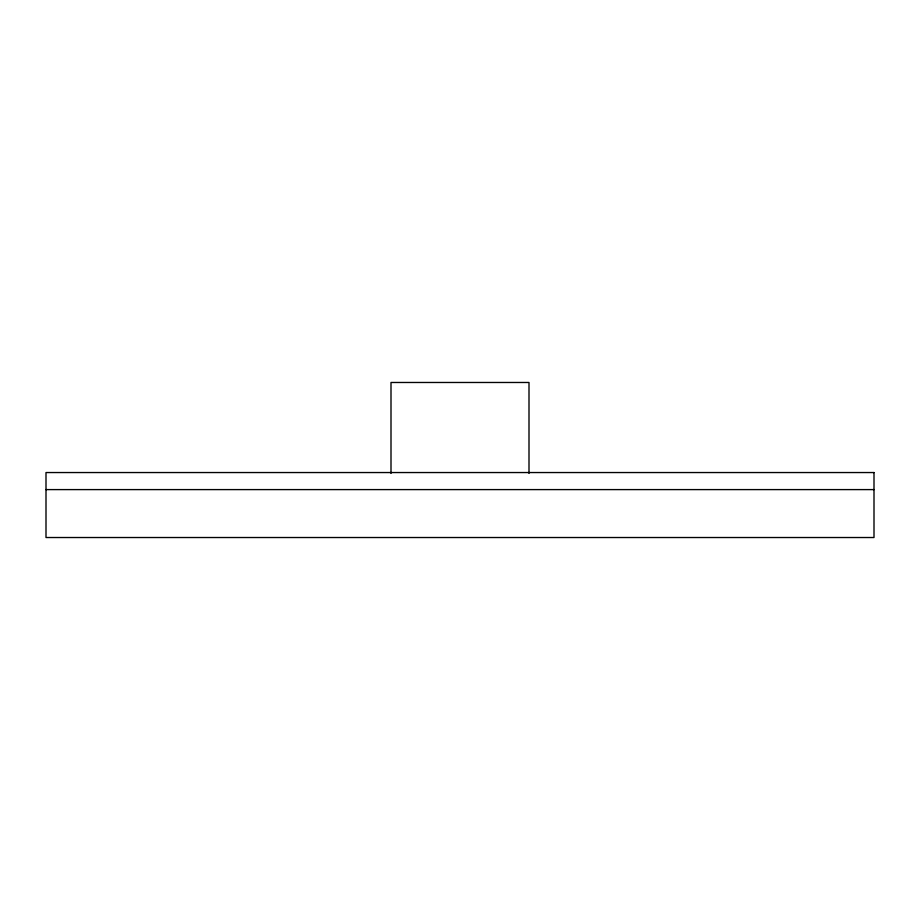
<?xml version="1.0" encoding="UTF-8"?>
<svg xmlns="http://www.w3.org/2000/svg" width="920" height="920" viewBox="0 0 920 920"><rect width="100%" height="100%" fill="white"/><g stroke="black" fill="none" stroke-linecap="round" stroke-linejoin="round"><path stroke-width="1.38" d="M46 489.601L874 489.601M529 473.409L529 382.478L391 382.478L391 473.409M874 472.546L46 472.546L46 537.521L874 537.521L874 472.546"/></g></svg>
